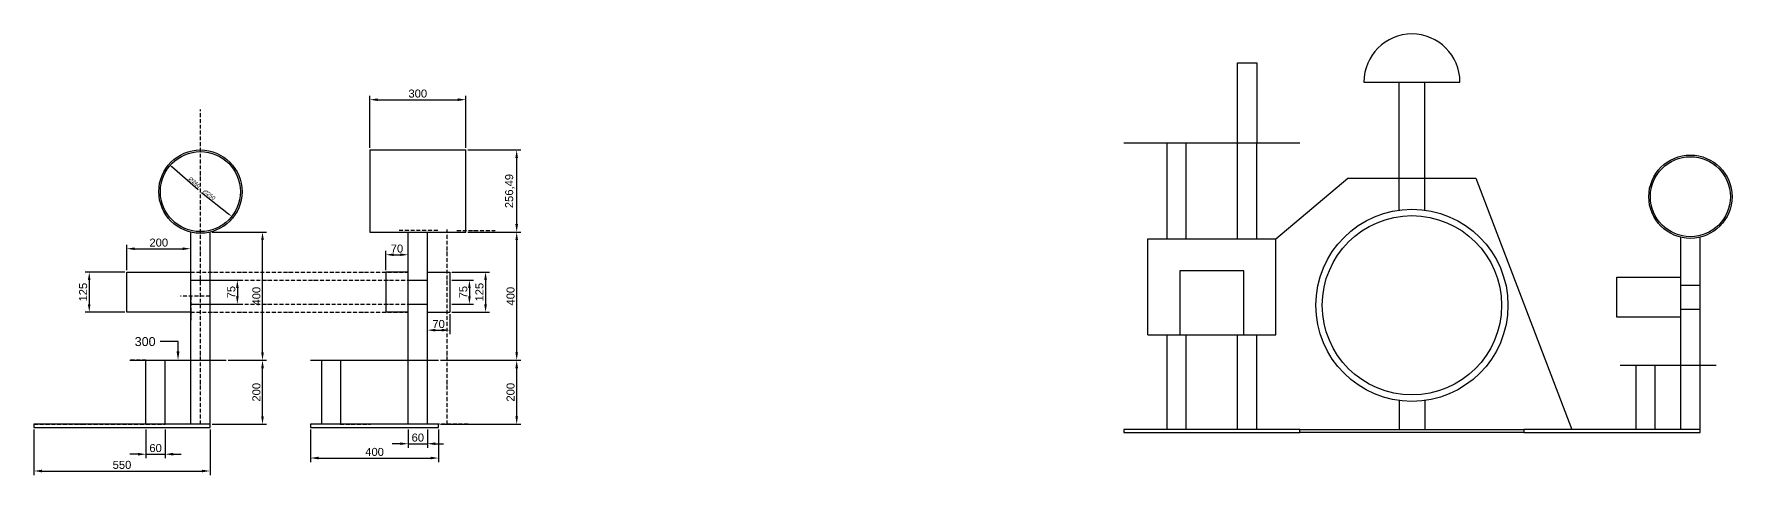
# Model space of a CAD drawing. Header units: millimetres. Extents: x 1093 to 10815, y 326 to 2213.
# Drawn here: x 5510 to 10815, y 486 to 1863 of the extents above; entities that cross this region are included whole.
import ezdxf
from ezdxf import colors
from ezdxf.entities.mleader import LeaderData, LeaderLine
from ezdxf.math import Vec2, Vec3

# ---------------------------------------------------------------- set-up
doc = ezdxf.new("R2010")
doc.units = ezdxf.units.MM
doc.linetypes.add('ACAD_ISO10W100', pattern=[18, 12, -3, 0, -3])
for name, color, linetype in [('constructie', 211, 'Continuous'), ('cote', 70, 'Continuous'), ('linii ajutatore', 30, 'ACAD_ISO10W100')]:
    doc.layers.add(name, color=color, linetype=linetype)
doc.styles.get("Standard").update_dxf_attribs({"font": 'arial.ttf'})
doc.dimstyles.new('ISO-25', dxfattribs={"dimtxt": 2.5, "dimasz": 2.5, "dimexe": 1.25, "dimexo": 0.625, "dimtad": 1, "dimtxsty": 'Standard', "dimcen": 2.5, "dimadec": 0, "dimazin": 0, "dimtfac": 1, "dimtmove": 0, "dimatfit": 3, "dimfxl": 1, "dimarcsym": 0})

# ---------------------------------------------------------------- blocks, each defined once
blk = doc.blocks.new('*D36')
at = {"layer": 'cote', "color": 0, "lineweight": -2, "transparency": 16777216}
for p, q in [((5510.4, 628), (5510.4, 485.7)), ((6060.4, 628), (6060.4, 485.7)), ((5535.4, 498.2), (6035.4, 498.2))]:
    blk.add_line(p, q, dxfattribs=at)
at = {"layer": 'cote', "color": 0, "transparency": 16777216}
for points in [[(5535.4, 502.3), (5535.4, 494), (5510.4, 498.2)], [(6035.4, 502.3), (6035.4, 494), (6060.4, 498.2)]]:
    blk.add_solid(points, dxfattribs=at)
at = {"layer": 'Defpoints', "color": 0, "transparency": 16777216}
for p in [(5510.4, 634.2), (6060.4, 634.2), (6060.4, 498.2)]:
    blk.add_point(p, dxfattribs=at)
at = {"layer": 'cote', "color": 0, "transparency": 16777216, "insert": (5785.4, 517.2), "char_height": 25, "attachment_point": 5}
blk.add_mtext('550', dxfattribs=at)
blk = doc.blocks.new('*D37')
at = {"layer": 'cote', "color": 0, "lineweight": -2, "transparency": 16777216}
for p, q in [((6116.7, 844.2), (6236.9, 844.2)), ((6224.4, 669.2), (6224.4, 819.2)), ((6066.7, 644.2), (6236.9, 644.2))]:
    blk.add_line(p, q, dxfattribs=at)
at = {"layer": 'cote', "color": 0, "transparency": 16777216}
for points in [[(6220.2, 819.2), (6228.6, 819.2), (6224.4, 844.2)], [(6220.2, 669.2), (6228.6, 669.2), (6224.4, 644.2)]]:
    blk.add_solid(points, dxfattribs=at)
at = {"layer": 'Defpoints', "color": 0, "transparency": 16777216}
for p in [(6110.4, 844.2), (6224.4, 844.2), (6060.4, 644.2)]:
    blk.add_point(p, dxfattribs=at)
at = {"layer": 'cote', "color": 0, "transparency": 16777216, "insert": (6205.4, 744.2), "char_height": 25, "attachment_point": 5, "rotation": 90}
blk.add_mtext('200', dxfattribs=at)
blk = doc.blocks.new('*D38')
at = {"layer": 'cote', "color": 0, "lineweight": -2, "transparency": 16777216}
for p, q in [((6066.7, 1244.2), (6236.9, 1244.2)), ((6224.4, 869.2), (6224.4, 1219.2)), ((6116.7, 844.2), (6236.9, 844.2))]:
    blk.add_line(p, q, dxfattribs=at)
at = {"layer": 'cote', "color": 0, "transparency": 16777216}
for points in [[(6220.2, 1219.2), (6228.6, 1219.2), (6224.4, 1244.2)], [(6220.2, 869.2), (6228.6, 869.2), (6224.4, 844.2)]]:
    blk.add_solid(points, dxfattribs=at)
at = {"layer": 'Defpoints', "color": 0, "transparency": 16777216}
for p in [(6060.4, 1244.2), (6224.4, 1244.2), (6110.4, 844.2)]:
    blk.add_point(p, dxfattribs=at)
at = {"layer": 'cote', "color": 0, "transparency": 16777216, "insert": (6205.4, 1044.2), "char_height": 25, "attachment_point": 5, "rotation": 90}
blk.add_mtext('400', dxfattribs=at)
blk = doc.blocks.new('*D39')
at = {"layer": 'cote', "color": 0, "lineweight": -2, "transparency": 16777216}
for p, q in [((6066.7, 1094.2), (6158.4, 1094.2)), ((6145.9, 1069.2), (6145.9, 1044.2)), ((6066.7, 1019.2), (6158.4, 1019.2))]:
    blk.add_line(p, q, dxfattribs=at)
at = {"layer": 'cote', "color": 0, "transparency": 16777216}
for points in [[(6141.7, 1069.2), (6150, 1069.2), (6145.9, 1094.2)], [(6141.7, 1044.2), (6150, 1044.2), (6145.9, 1019.2)]]:
    blk.add_solid(points, dxfattribs=at)
at = {"layer": 'Defpoints', "color": 0, "transparency": 16777216}
for p in [(6060.4, 1094.2), (6060.4, 1019.2), (6145.9, 1019.2)]:
    blk.add_point(p, dxfattribs=at)
at = {"layer": 'cote', "color": 0, "transparency": 16777216, "insert": (6126.9, 1056.7), "char_height": 25, "attachment_point": 5, "rotation": 90}
blk.add_mtext('75', dxfattribs=at)
blk = doc.blocks.new('*D40')
at = {"layer": 'cote', "color": 0, "lineweight": -2, "transparency": 16777216}
for p, q in [((5794.2, 1119.2), (5670.6, 1119.2)), ((5683.1, 1094.2), (5683.1, 1019.2)), ((5794.2, 994.2), (5670.6, 994.2))]:
    blk.add_line(p, q, dxfattribs=at)
at = {"layer": 'cote', "color": 0, "transparency": 16777216}
for points in [[(5678.9, 1094.2), (5687.2, 1094.2), (5683.1, 1119.2)], [(5678.9, 1019.2), (5687.2, 1019.2), (5683.1, 994.2)]]:
    blk.add_solid(points, dxfattribs=at)
at = {"layer": 'Defpoints', "color": 0, "transparency": 16777216}
for p in [(5800.4, 1119.2), (5683.1, 994.2), (5800.4, 994.2)]:
    blk.add_point(p, dxfattribs=at)
at = {"layer": 'cote', "color": 0, "transparency": 16777216, "insert": (5664.1, 1056.7), "char_height": 25, "attachment_point": 5, "rotation": 90}
blk.add_mtext('125', dxfattribs=at)
blk = doc.blocks.new('*D41')
at = {"layer": 'cote', "color": 0, "lineweight": -2, "transparency": 16777216}
for p, q in [((5860.4, 628.1), (5860.4, 538.2)), ((5920.4, 628.1), (5920.4, 538.2)), ((5835.4, 550.7), (5810.4, 550.7)), ((5860.4, 550.7), (5920.4, 550.7)), ((5945.4, 550.7), (5970.4, 550.7))]:
    blk.add_line(p, q, dxfattribs=at)
at = {"layer": 'cote', "color": 0, "transparency": 16777216}
for points in [[(5835.4, 554.8), (5835.4, 546.5), (5860.4, 550.7)], [(5945.4, 554.8), (5945.4, 546.5), (5920.4, 550.7)]]:
    blk.add_solid(points, dxfattribs=at)
at = {"layer": 'Defpoints', "color": 0, "transparency": 16777216}
for p in [(5860.4, 634.4), (5920.4, 634.4), (5920.4, 550.7)]:
    blk.add_point(p, dxfattribs=at)
at = {"layer": 'cote', "color": 0, "transparency": 16777216, "insert": (5890.4, 569.7), "char_height": 25, "attachment_point": 5}
blk.add_mtext('60', dxfattribs=at)
blk = doc.blocks.new('*D42')
at = {"layer": 'cote', "color": 0, "lineweight": -2, "transparency": 16777216}
blk.add_line((6033.5, 1368.3), (6118.6, 1300.9), dxfattribs=at)
at = {"layer": 'cote', "color": 0, "transparency": 16777216}
blk.add_solid([(6119.9, 1302.5), (6117.3, 1299.2), (6128.4, 1293.1)], dxfattribs=at)
at = {"layer": 'Defpoints', "color": 0, "transparency": 16777216}
for p in [(5932.5, 1448.3), (6128.4, 1293.1)]:
    blk.add_point(p, dxfattribs=at)
at = {"layer": 'cote', "color": 0, "transparency": 16777216, "insert": (6058.2, 1361.3), "char_height": 12.5, "attachment_point": 5, "rotation": 321.6135}
blk.add_mtext('∅250', dxfattribs=at)
blk = doc.blocks.new('*D43')
at = {"layer": 'cote', "color": 0, "lineweight": -2, "transparency": 16777216}
blk.add_line((6023.7, 1376.5), (5941.6, 1447.6), dxfattribs=at)
at = {"layer": 'cote', "color": 0, "transparency": 16777216}
blk.add_solid([(5943, 1449.2), (5940.2, 1446), (5932.1, 1455.8)], dxfattribs=at)
at = {"layer": 'Defpoints', "color": 0, "transparency": 16777216}
for p in [(5932.1, 1455.8), (6128.7, 1285.7)]:
    blk.add_point(p, dxfattribs=at)
at = {"layer": 'cote', "color": 0, "transparency": 16777216, "insert": (6012.3, 1399.5), "char_height": 12.5, "attachment_point": 5, "rotation": 319.1276}
blk.add_mtext('∅260', dxfattribs=at)
blk = doc.blocks.new('*D44')
at = {"layer": 'cote', "color": 0, "lineweight": -2, "transparency": 16777216}
for p, q in [((5800.4, 1125.5), (5800.4, 1204.9)), ((5825.4, 1192.4), (5975.4, 1192.4))]:
    blk.add_line(p, q, dxfattribs=at)
at = {"layer": 'cote', "color": 0, "transparency": 16777216}
for points in [[(5825.4, 1196.5), (5825.4, 1188.2), (5800.4, 1192.4)], [(5975.4, 1196.5), (5975.4, 1188.2), (6000.4, 1192.4)]]:
    blk.add_solid(points, dxfattribs=at)
at = {"layer": 'Defpoints', "color": 0, "transparency": 16777216}
for p in [(6000.4, 1192.4), (5800.4, 1119.2), (6000.4, 1119.2)]:
    blk.add_point(p, dxfattribs=at)
at = {"layer": 'cote', "color": 0, "transparency": 16777216, "insert": (5900.4, 1211.4), "char_height": 25, "attachment_point": 5}
blk.add_mtext('200', dxfattribs=at)
blk = doc.blocks.new('*D45')
at = {"layer": 'cote', "color": 0, "lineweight": -2, "transparency": 16777216}
for p, q in [((6780.7, 844.2), (7030.9, 844.2)), ((7018.4, 669.2), (7018.4, 819.2)), ((6780.7, 644.2), (7030.9, 644.2))]:
    blk.add_line(p, q, dxfattribs=at)
at = {"layer": 'cote', "color": 0, "transparency": 16777216}
for points in [[(7014.3, 819.2), (7022.6, 819.2), (7018.4, 844.2)], [(7014.3, 669.2), (7022.6, 669.2), (7018.4, 644.2)]]:
    blk.add_solid(points, dxfattribs=at)
at = {"layer": 'Defpoints', "color": 0, "transparency": 16777216}
for p in [(6774.5, 844.2), (7018.4, 844.2), (6774.5, 644.2)]:
    blk.add_point(p, dxfattribs=at)
at = {"layer": 'cote', "color": 0, "transparency": 16777216, "insert": (6999.4, 744.2), "char_height": 25, "attachment_point": 5, "rotation": 90}
blk.add_mtext('200', dxfattribs=at)
blk = doc.blocks.new('*D46')
at = {"layer": 'cote', "color": 0, "lineweight": -2, "transparency": 16777216}
for p, q in [((6865.7, 1244.2), (7030.9, 1244.2)), ((7018.4, 869.2), (7018.4, 1219.2)), ((6780.7, 844.2), (7030.9, 844.2))]:
    blk.add_line(p, q, dxfattribs=at)
at = {"layer": 'cote', "color": 0, "transparency": 16777216}
for points in [[(7014.3, 1219.2), (7022.6, 1219.2), (7018.4, 1244.2)], [(7014.3, 869.2), (7022.6, 869.2), (7018.4, 844.2)]]:
    blk.add_solid(points, dxfattribs=at)
at = {"layer": 'Defpoints', "color": 0, "transparency": 16777216}
for p in [(6859.5, 1244.2), (7018.4, 1244.2), (6774.5, 844.2)]:
    blk.add_point(p, dxfattribs=at)
at = {"layer": 'cote', "color": 0, "transparency": 16777216, "insert": (6999.4, 1044.2), "char_height": 25, "attachment_point": 5, "rotation": 90}
blk.add_mtext('400', dxfattribs=at)
blk = doc.blocks.new('*D47')
at = {"layer": 'cote', "color": 0, "lineweight": -2, "transparency": 16777216}
for p, q in [((6815.7, 1119.2), (6933.7, 1119.2)), ((6921.2, 1094.2), (6921.2, 1019.2)), ((6815.7, 994.2), (6933.7, 994.2))]:
    blk.add_line(p, q, dxfattribs=at)
at = {"layer": 'cote', "color": 0, "transparency": 16777216}
for points in [[(6917, 1094.2), (6925.4, 1094.2), (6921.2, 1119.2)], [(6917, 1019.2), (6925.4, 1019.2), (6921.2, 994.2)]]:
    blk.add_solid(points, dxfattribs=at)
at = {"layer": 'Defpoints', "color": 0, "transparency": 16777216}
for p in [(6809.5, 1119.2), (6809.5, 994.2), (6921.2, 994.2)]:
    blk.add_point(p, dxfattribs=at)
at = {"layer": 'cote', "color": 0, "transparency": 16777216, "insert": (6902.2, 1056.7), "char_height": 25, "attachment_point": 5, "rotation": 90}
blk.add_mtext('125', dxfattribs=at)
blk = doc.blocks.new('*D48')
at = {"layer": 'cote', "color": 0, "lineweight": -2, "transparency": 16777216}
for p, q in [((6865.7, 1500.7), (7030.9, 1500.7)), ((7018.4, 1269.2), (7018.4, 1475.7)), ((6865.7, 1244.2), (7030.9, 1244.2))]:
    blk.add_line(p, q, dxfattribs=at)
at = {"layer": 'cote', "color": 0, "transparency": 16777216}
for points in [[(7014.3, 1475.7), (7022.6, 1475.7), (7018.4, 1500.7)], [(7014.3, 1269.2), (7022.6, 1269.2), (7018.4, 1244.2)]]:
    blk.add_solid(points, dxfattribs=at)
at = {"layer": 'Defpoints', "color": 0, "transparency": 16777216}
for p in [(6859.5, 1500.7), (7018.4, 1500.7), (6859.5, 1244.2)]:
    blk.add_point(p, dxfattribs=at)
at = {"layer": 'cote', "color": 0, "transparency": 16777216, "insert": (6997.2, 1372.5), "char_height": 25, "attachment_point": 5, "rotation": 90}
blk.add_mtext('256,49', dxfattribs=at)
blk = doc.blocks.new('*D49')
at = {"layer": 'cote', "color": 0, "lineweight": -2, "transparency": 16777216}
for p, q in [((6815.7, 1094.2), (6883.3, 1094.2)), ((6870.8, 1069.2), (6870.8, 1044.2)), ((6815.7, 1019.2), (6883.3, 1019.2))]:
    blk.add_line(p, q, dxfattribs=at)
at = {"layer": 'cote', "color": 0, "transparency": 16777216}
for points in [[(6866.6, 1069.2), (6874.9, 1069.2), (6870.8, 1094.2)], [(6866.6, 1044.2), (6874.9, 1044.2), (6870.8, 1019.2)]]:
    blk.add_solid(points, dxfattribs=at)
at = {"layer": 'Defpoints', "color": 0, "transparency": 16777216}
for p in [(6809.5, 1094.2), (6809.5, 1019.2), (6870.8, 1019.2)]:
    blk.add_point(p, dxfattribs=at)
at = {"layer": 'cote', "color": 0, "transparency": 16777216, "insert": (6851.8, 1056.7), "char_height": 25, "attachment_point": 5, "rotation": 90}
blk.add_mtext('75', dxfattribs=at)
blk = doc.blocks.new('*D50')
at = {"layer": 'cote', "color": 0, "lineweight": -2, "transparency": 16777216}
for p, q in [((6809.5, 988), (6809.5, 925.6)), ((6764.5, 938.1), (6784.5, 938.1))]:
    blk.add_line(p, q, dxfattribs=at)
at = {"layer": 'cote', "color": 0, "transparency": 16777216}
for points in [[(6764.5, 942.2), (6764.5, 933.9), (6739.5, 938.1)], [(6784.5, 942.2), (6784.5, 933.9), (6809.5, 938.1)]]:
    blk.add_solid(points, dxfattribs=at)
at = {"layer": 'Defpoints', "color": 0, "transparency": 16777216}
for p in [(6739.5, 994.2), (6809.5, 994.2), (6809.5, 938.1)]:
    blk.add_point(p, dxfattribs=at)
at = {"layer": 'cote', "color": 0, "transparency": 16777216, "insert": (6774.5, 957.1), "char_height": 25, "attachment_point": 5}
blk.add_mtext('70', dxfattribs=at)
blk = doc.blocks.new('*D51')
at = {"layer": 'cote', "color": 0, "lineweight": -2, "transparency": 16777216}
for p, q in [((6609.5, 1125.5), (6609.5, 1186.1)), ((6634.5, 1173.6), (6654.5, 1173.6))]:
    blk.add_line(p, q, dxfattribs=at)
at = {"layer": 'cote', "color": 0, "transparency": 16777216}
for points in [[(6634.5, 1177.8), (6634.5, 1169.5), (6609.5, 1173.6)], [(6654.5, 1177.8), (6654.5, 1169.5), (6679.5, 1173.6)]]:
    blk.add_solid(points, dxfattribs=at)
at = {"layer": 'Defpoints', "color": 0, "transparency": 16777216}
for p in [(6679.5, 1173.6), (6609.5, 1119.2), (6679.5, 1119.2)]:
    blk.add_point(p, dxfattribs=at)
at = {"layer": 'cote', "color": 0, "transparency": 16777216, "insert": (6644.5, 1192.7), "char_height": 25, "attachment_point": 5}
blk.add_mtext('70', dxfattribs=at)
blk = doc.blocks.new('*D52')
at = {"layer": 'cote', "color": 0, "lineweight": -2, "transparency": 16777216}
for p, q in [((6679.5, 628), (6679.5, 570.9)), ((6739.5, 628), (6739.5, 570.9)), ((6654.5, 583.4), (6629.5, 583.4)), ((6679.5, 583.4), (6739.5, 583.4)), ((6764.5, 583.4), (6789.5, 583.4))]:
    blk.add_line(p, q, dxfattribs=at)
at = {"layer": 'cote', "color": 0, "transparency": 16777216}
for points in [[(6654.5, 587.6), (6654.5, 579.3), (6679.5, 583.4)], [(6764.5, 587.6), (6764.5, 579.3), (6739.5, 583.4)]]:
    blk.add_solid(points, dxfattribs=at)
at = {"layer": 'Defpoints', "color": 0, "transparency": 16777216}
for p in [(6679.5, 634.2), (6739.5, 634.2), (6739.5, 583.4)]:
    blk.add_point(p, dxfattribs=at)
at = {"layer": 'cote', "color": 0, "transparency": 16777216, "insert": (6709.5, 602.5), "char_height": 25, "attachment_point": 5}
blk.add_mtext('60', dxfattribs=at)
blk = doc.blocks.new('*D53')
at = {"layer": 'cote', "color": 0, "lineweight": -2, "transparency": 16777216}
for p, q in [((6374.5, 628), (6374.5, 526.2)), ((6774.5, 628), (6774.5, 526.2)), ((6399.5, 538.7), (6749.5, 538.7))]:
    blk.add_line(p, q, dxfattribs=at)
at = {"layer": 'cote', "color": 0, "transparency": 16777216}
for points in [[(6399.5, 542.9), (6399.5, 534.6), (6374.5, 538.7)], [(6749.5, 542.9), (6749.5, 534.6), (6774.5, 538.7)]]:
    blk.add_solid(points, dxfattribs=at)
at = {"layer": 'Defpoints', "color": 0, "transparency": 16777216}
for p in [(6374.5, 634.2), (6774.5, 634.2), (6774.5, 538.7)]:
    blk.add_point(p, dxfattribs=at)
at = {"layer": 'cote', "color": 0, "transparency": 16777216, "insert": (6574.5, 557.7), "char_height": 25, "attachment_point": 5}
blk.add_mtext('400', dxfattribs=at)
blk = doc.blocks.new('*D54')
at = {"layer": 'cote', "color": 0, "lineweight": -2, "transparency": 16777216}
for p, q in [((6559.5, 1507), (6559.5, 1670.3)), ((6584.5, 1657.8), (6834.5, 1657.8)), ((6859.5, 1507), (6859.5, 1670.3))]:
    blk.add_line(p, q, dxfattribs=at)
at = {"layer": 'cote', "color": 0, "transparency": 16777216}
for points in [[(6584.5, 1661.9), (6584.5, 1653.6), (6559.5, 1657.8)], [(6834.5, 1661.9), (6834.5, 1653.6), (6859.5, 1657.8)]]:
    blk.add_solid(points, dxfattribs=at)
at = {"layer": 'Defpoints', "color": 0, "transparency": 16777216}
for p in [(6859.5, 1657.8), (6559.5, 1500.7), (6859.5, 1500.7)]:
    blk.add_point(p, dxfattribs=at)
at = {"layer": 'cote', "color": 0, "transparency": 16777216, "insert": (6709.5, 1676.8), "char_height": 25, "attachment_point": 5}
blk.add_mtext('300', dxfattribs=at)

msp = doc.modelspace()

# ---------------------------------------------------------------- linework, layer by layer
at = {"layer": 'constructie'}
for p, q in [((9050.12, 628.28), (9050.12, 923.28)), ((9465.12, 618.28), (9465.12, 628.28)), ((9465.12, 628.28), (10165.12, 628.28)), ((10165.12, 618.28), (9465.12, 618.28)), ((10165.12, 628.28), (10165.12, 618.28))]:
    msp.add_line(p, q, dxfattribs=at)
for points in [[(9270.12, 1523.28), (9270.12, 1773.28), (9330.12, 1773.28), (9330.12, 1523.28)], [(9665.12, 1713.001), (9965.12, 1713.001)], [(9775.12, 1413.001), (9775.12, 1713.001)], [(9855.12, 1413.001), (9855.12, 1713.001)], [(6559.467, 1244.229), (6859.467, 1244.229), (6859.467, 1500.72)], [(6559.467, 1500.72), (6559.467, 1244.229)], [(6559.467, 1500.72), (6859.467, 1500.72)], [(8915.12, 1523.28), (9465.12, 1523.28)], [(9050.12, 1223.28), (9050.12, 1523.28)], [(9110.12, 1223.28), (9110.12, 1523.28)], [(9270.12, 1223.28), (9270.12, 1523.28)], [(9330.12, 1223.28), (9330.12, 1523.28)], [(9390.12, 1223.28), (9615.12, 1413.001)], [(9615.12, 1413.001), (10015.12, 1413.001)], [(9775.12, 1313.001), (9775.12, 1413.001)], [(9855.12, 1313.001), (9855.12, 1413.001)], [(10015.12, 1413.001), (10315.12, 628.28)], [(6000.44, 844.229), (6000.44, 1244.229)], [(6060.44, 844.229), (6060.44, 1244.229)], [(6679.467, 844.229), (6679.467, 1244.229)], [(6739.467, 844.229), (6739.467, 1244.229)], [(8990.12, 923.28), (8990.12, 1223.28)], [(8990.12, 1223.28), (9390.12, 1223.28)], [(9390.12, 923.28), (9390.12, 1223.28)], [(10655.12, 828.28), (10655.12, 1228.28)], [(10715.12, 828.28), (10715.12, 1228.28)], [(5800.44, 994.229), (5800.44, 1119.229), (6000.44, 1119.229)], [(6679.467, 1119.229), (6609.467, 1119.229)], [(6609.467, 1119.229), (6609.467, 994.229)], [(6739.467, 1119.229), (6809.467, 1119.229)], [(6809.467, 1119.229), (6809.467, 994.229)], [(9290.12, 923.28), (9290.12, 1123.28), (9090.12, 1123.28), (9090.12, 923.28)], [(6000.44, 1094.229), (6060.44, 1094.229)], [(6679.467, 1094.229), (6739.467, 1094.229)], [(10455.12, 978.28), (10455.12, 1103.28), (10655.12, 1103.28)], [(10655.12, 1078.28), (10715.12, 1078.28)], [(6000.44, 1019.229), (6060.44, 1019.229)], [(6679.467, 1019.229), (6739.467, 1019.229)], [(6000.44, 994.229), (5800.44, 994.229)], [(6679.467, 994.229), (6609.467, 994.229)], [(6739.467, 994.229), (6809.467, 994.229)], [(10655.12, 978.28), (10455.12, 978.28)], [(10655.12, 1003.28), (10715.12, 1003.28)], [(8990.12, 923.28), (9390.12, 923.28)], [(9110.12, 628.28), (9110.12, 923.28)], [(9270.12, 628.28), (9270.12, 923.28)], [(9330.12, 628.28), (9330.12, 923.28)], [(5810.44, 844.229), (6110.44, 844.229)], [(5860.44, 644.229), (5860.44, 844.229)], [(5920.44, 644.229), (5920.44, 844.229)], [(6000.44, 644.229), (6000.44, 844.229)], [(6060.44, 644.229), (6060.44, 844.229)], [(6374.467, 844.229), (6774.467, 844.229)], [(6409.467, 644.229), (6409.467, 844.229)], [(6469.467, 644.229), (6469.467, 844.229)], [(6679.467, 644.229), (6679.467, 844.229)], [(6739.467, 644.229), (6739.467, 844.229)], [(10465.12, 828.28), (10765.12, 828.28)], [(10515.12, 628.28), (10515.12, 828.28)], [(10575.12, 628.28), (10575.12, 828.28)], [(10655.12, 628.28), (10655.12, 828.28)], [(10715.12, 628.28), (10715.12, 828.28)], [(9775.12, 718.359), (9775.12, 628.359)], [(9855.12, 718.359), (9855.12, 628.359)], [(5510.44, 634.229), (6060.44, 634.229), (6060.44, 644.229), (5510.44, 644.229), (5510.44, 634.229)], [(6374.467, 634.229), (6774.467, 634.229), (6774.467, 644.229), (6374.467, 644.229), (6374.467, 634.229)], [(8915.12, 618.28), (9465.12, 618.28), (9465.12, 628.28), (8915.12, 628.28), (8915.12, 618.28)], [(10165.12, 618.28), (10715.12, 618.28), (10715.12, 628.28), (10165.12, 628.28), (10165.12, 618.28)]]:
    msp.add_lwpolyline(points, dxfattribs=at)
for centre, radius in [((6030.44, 1370.72), 130), ((6030.44, 1370.72), 125), ((10685.12, 1354.771), 130), ((10685.12, 1354.771), 125), ((9815.12, 1015.68), 300), ((9815.12, 1015.68), 280)]:
    msp.add_circle(centre, radius, dxfattribs=at)
msp.add_arc((9815.12, 1713.001), 150, 0, 180, dxfattribs=at)
at = {"layer": 'linii ajutatore'}
for p, q in [((5660.44, 644.229), (5860.44, 644.229)), ((5860.44, 644.229), (5920.44, 644.229)), ((6060.44, 644.229), (6000.44, 644.229))]:
    msp.add_line(p, q, dxfattribs=at)
for points in [[(6030.44, 644.229), (6030.44, 1627.149)], [(6771.72, 1249.229), (6651.72, 1249.229)], [(6801.72, 644.229), (6801.72, 1252.413)], [(6831.72, 1249.229), (6951.72, 1249.229)], [(6000.44, 1094.229), (6000.44, 1119.229)], [(6000.44, 1119.229), (6679.467, 1119.229)], [(6000.44, 1044.229), (6000.44, 1094.229)], [(6060.44, 1094.229), (6679.467, 1094.229)], [(6060.44, 1044.229), (5968.56, 1044.229)], [(6000.44, 1044.229), (6000.44, 994.229)], [(6060.44, 1019.229), (6679.467, 1019.229)], [(6000.44, 994.229), (6000.44, 969.229)], [(6000.44, 994.229), (6679.467, 994.229)], [(5860.44, 844.229), (5810.44, 844.229)], [(6060.44, 844.229), (6110.44, 844.229)], [(5510.44, 644.229), (5660.44, 644.229)], [(6466.72, 644.229), (6501.72, 644.229)], [(6501.72, 644.229), (6561.72, 644.229)], [(6831.72, 644.229), (6771.72, 644.229)], [(6866.72, 644.229), (6831.72, 644.229)]]:
    msp.add_lwpolyline(points, dxfattribs=at)

# ---------------------------------------------------------------- dimensions: what is measured, and where the dimension line sits
at = {"layer": 'cote'}
for base, p1, p2, override, picture, middle in [((6859.467, 1657.76), (6559.467, 1500.72), (6859.467, 1500.72), {"dimscale": 10}, '*D54', (6709.467, 1676.783)), ((6000.44, 1192.36), (5800.44, 1119.229), (6000.44, 1119.229), {"dimscale": 10, "dimse2": 1}, '*D44', (5900.44, 1211.374)), ((6679.467, 1173.64), (6609.467, 1119.229), (6679.467, 1119.229), {"dimscale": 10, "dimse2": 1, "dimsd1": 0}, '*D51', (6644.467, 1192.654)), ((6809.467, 938.08), (6739.467, 994.229), (6809.467, 994.229), {"dimscale": 10, "dimse1": 1}, '*D50', (6774.467, 957.094)), ((5920.44, 550.68), (5860.44, 634.4), (5920.44, 634.4), {"dimscale": 10}, '*D41', (5890.44, 569.694)), ((6774.467, 538.72), (6374.467, 634.229), (6774.467, 634.229), {"dimscale": 10}, '*D53', (6574.467, 557.734)), ((6739.467, 583.44), (6679.467, 634.229), (6739.467, 634.229), {"dimscale": 10}, '*D52', (6709.467, 602.454))]:
    dim = msp.add_linear_dim(base=base, p1=p1, p2=p2, dimstyle='ISO-25', override=override, dxfattribs=at)
    dim.commit()
    dim.dimension.update_dxf_attribs({"geometry": picture, "text_midpoint": middle})
for base, p1, p2, picture, middle in [((7018.44, 1500.72), (6859.467, 1244.229), (6859.467, 1500.72), '*D48', (6997.166, 1372.474)), ((6224.4, 1244.229), (6110.44, 844.229), (6060.44, 1244.229), '*D38', (6205.386, 1044.229)), ((7018.44, 1244.229), (6774.467, 844.229), (6859.467, 1244.229), '*D46', (6999.426, 1044.229)), ((5683.08, 994.229), (5800.44, 1119.229), (5800.44, 994.229), '*D40', (5664.066, 1056.729)), ((6921.2, 994.229), (6809.467, 1119.229), (6809.467, 994.229), '*D47', (6902.186, 1056.729)), ((6145.88, 1019.229), (6060.44, 1094.229), (6060.44, 1019.229), '*D39', (6126.917, 1056.729)), ((6870.76, 1019.229), (6809.467, 1094.229), (6809.467, 1019.229), '*D49', (6851.797, 1056.729)), ((6224.4, 844.229), (6060.44, 644.229), (6110.44, 844.229), '*D37', (6205.386, 744.229)), ((7018.44, 844.229), (6774.467, 644.229), (6774.467, 844.229), '*D45', (6999.426, 744.229))]:
    dim = msp.add_linear_dim(base=base, p1=p1, p2=p2, angle=90, dimstyle='ISO-25', override={"dimscale": 10}, dxfattribs=at)
    dim.commit()
    dim.dimension.update_dxf_attribs({"geometry": picture, "text_midpoint": middle})
for p1, p2, picture, middle in [((6128.742, 1285.651), (5932.138, 1455.789), '*D43', (6005.808, 1392.036)), ((5932.46, 1448.34), (6128.42, 1293.1), '*D42', (6052.054, 1353.597))]:
    dim = msp.add_diameter_dim_2p(p1=p1, p2=p2, dimstyle='ISO-25', override={"dimscale": 5}, dxfattribs=at)
    dim.commit()
    dim.dimension.update_dxf_attribs({"geometry": picture, "text_midpoint": middle, "dimtype": 163})
dim = msp.add_linear_dim(base=(6060.44, 498.16), p1=(5510.44, 634.229), p2=(6060.44, 634.229), dimstyle='ISO-25', override={"dimscale": 10}, dxfattribs=at)
dim.commit()
dim.dimension.update_dxf_attribs({"geometry": '*D36', "text_midpoint": (5785.44, 498.16), "dimtype": 160})

# ---------------------------------------------------------------- leaders
ml = msp.add_multileader_mtext('Standard', dxfattribs=at)
ml.set_content('300', color=256)
ml.set_leader_properties()
ml.build(insert=Vec2(0, 0))
ml.multileader.update_dxf_attribs({"arrow_head_size": 28, "scale": 7})
ctx = ml.context
ctx.base_point, ctx.scale, ctx.char_height, ctx.arrow_head_size, ctx.landing_gap_size, ctx.plane_origin = Vec3(5814.691, 902.2), 7, 28, 28, 14, Vec3(5960.44, 844.229)
ctx.text_align_type = 2
notes = []
notes.append((ctx, [(0, (1, 1, 0), (5960.44, 902.2), (-1, 0), 56, [(0, [(5960.44, 844.229)], 0, [])])]))
ctx.mtext.insert, ctx.mtext.alignment, ctx.mtext.flow_direction = Vec3(5890.44, 916.448), 3, 5
for ctx, leaders in notes:
    for number, flags, end, landing, length, lines in leaders:
        leader = LeaderData()
        leader.index, (leader.has_last_leader_line, leader.has_dogleg_vector, leader.attachment_direction) = number, flags
        leader.last_leader_point, leader.dogleg_vector, leader.dogleg_length = Vec3(end), Vec3(landing), length
        for number, points, colour, breaks in lines:
            line = LeaderLine()
            line.index, line.vertices, line.color, line.breaks = number, Vec3.list(points), colors.encode_raw_color(colour), breaks
            leader.lines.append(line)
        ctx.leaders.append(leader)

doc.saveas('drawing.dxf')
